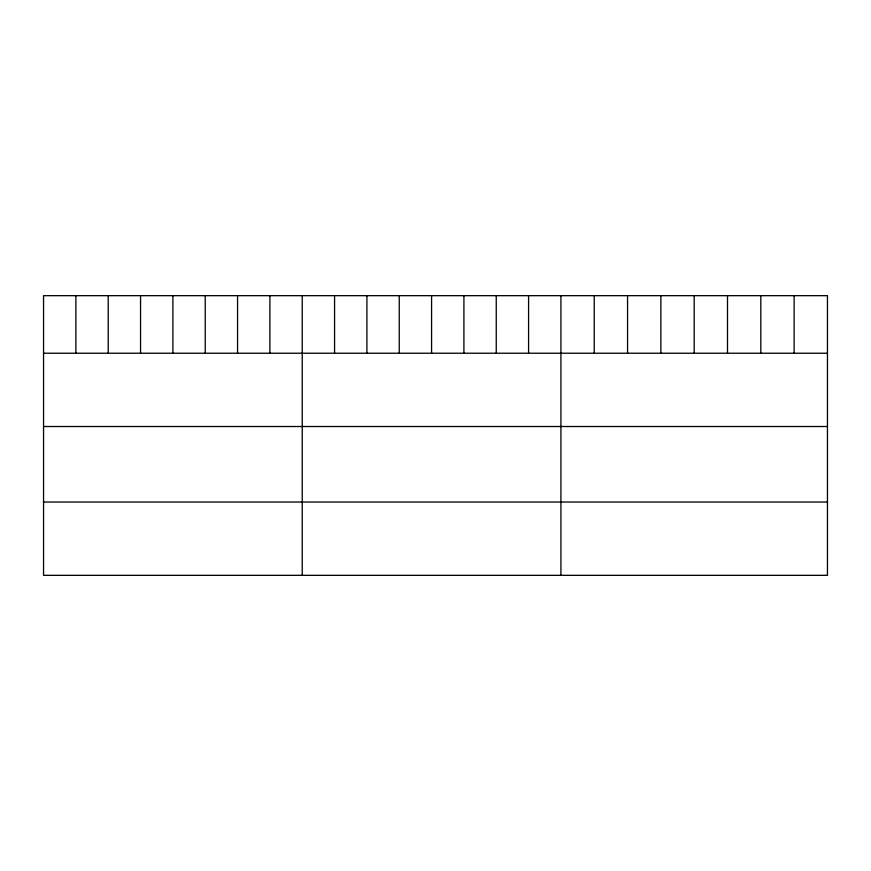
<?xml version="1.0" encoding="UTF-8"?>
<svg xmlns="http://www.w3.org/2000/svg" width="871" height="871" viewBox="0 0 871 871"><rect width="100%" height="100%" fill="white"/><g stroke="black" fill="none" stroke-linecap="round" stroke-linejoin="round"><path stroke-width="1.31" d="M43.55 353.223L827.45 353.223M43.55 426.518L827.45 426.518M43.55 502.034L827.45 502.034M794.134 295.672L794.134 353.223M760.818 295.672L760.818 353.223M727.503 295.672L727.503 353.223M694.187 295.672L694.187 353.223M660.871 295.672L660.871 353.223M627.556 295.672L627.556 353.223M594.24 295.672L594.24 353.223M560.924 295.672L560.924 575.328M528.588 295.672L528.588 353.223M496.252 295.672L496.252 353.223M463.916 295.672L463.916 353.223M431.581 295.672L431.581 353.223M399.245 295.672L399.245 353.223M366.909 295.672L366.909 353.223M334.573 295.672L334.573 353.223M302.237 295.672L302.237 575.328M269.901 295.672L269.901 353.223M237.565 295.672L237.565 353.223M205.229 295.672L205.229 353.223M172.894 295.672L172.894 353.223M140.558 295.672L140.558 353.223M108.222 295.672L108.222 353.223M75.886 295.672L75.886 353.223M827.45 295.672L43.55 295.672L43.55 575.328L827.45 575.328L827.45 295.672"/></g></svg>
